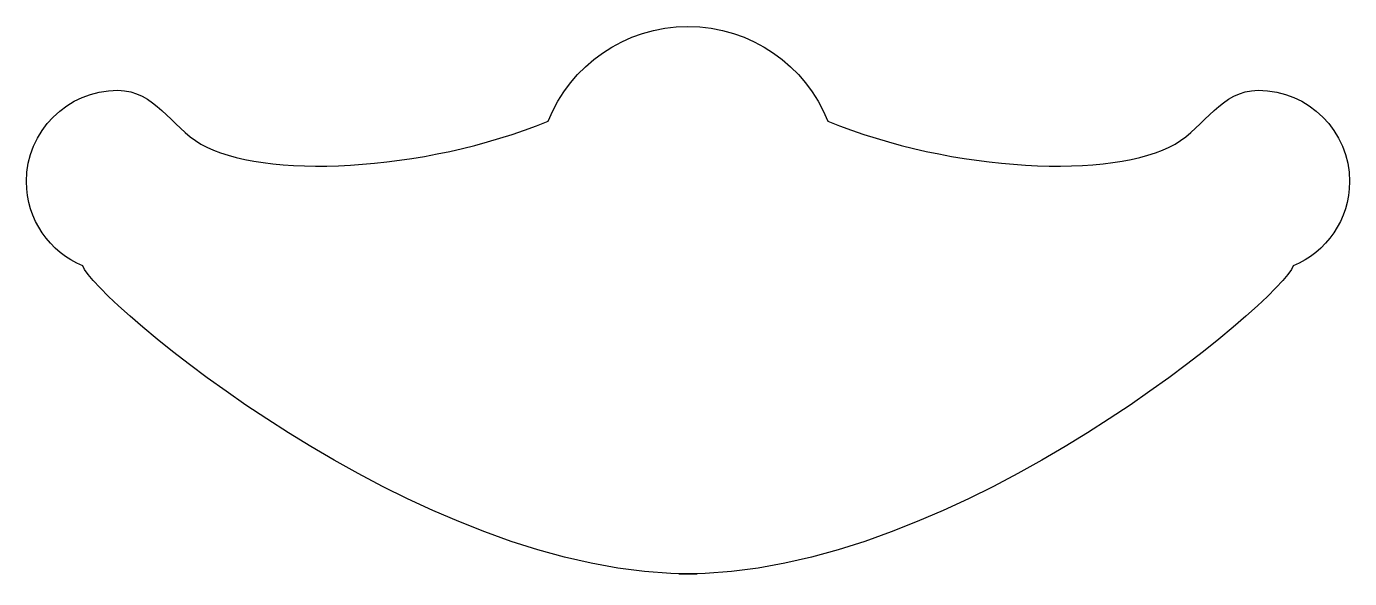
# Model space of a CAD drawing. Header units: centimetres. Extents: x -6.3 to 6.3, y -2.6 to 2.6.
import ezdxf

# ---------------------------------------------------------------- set-up
doc = ezdxf.new("R2010")
doc.units = ezdxf.units.CM
doc.header["$MEASUREMENT"] = 0
doc.layers.add('Camada 1', color=7, linetype='Continuous')

msp = doc.modelspace()

# ---------------------------------------------------------------- linework, layer by layer
at = {"layer": 'Camada 1'}
msp.add_open_spline([(-0.08658, -2.59055), (2.54721, -2.63368), (5.65647, 0.04356), (5.72669, 0.32426), (5.72669, 0.32426), (6.04067, 0.45369), (6.26128, 0.7627), (6.26128, 1.1229), (6.26128, 1.1229), (6.26128, 1.59986), (5.87459, 1.98687), (5.39763, 1.98687), (5.39763, 1.98687), (5.0473, 1.98687), (4.89384, 1.64484), (4.61004, 1.47847), (4.61004, 1.47847), (4.03849, 1.14293), (2.50438, 1.20947), (1.32336, 1.69477), (1.32336, 1.69477), (1.11354, 2.22011), (0.60022, 2.59108), (-0.00001, 2.59108), (-0.00001, 2.59108), (-0.60024, 2.59108), (-1.11354, 2.22011), (-1.32338, 1.69478), (-1.32338, 1.69478), (-2.50437, 1.20948), (-4.03851, 1.14293), (-4.61006, 1.47848), (-4.61006, 1.47848), (-4.89383, 1.64485), (-5.04728, 1.98688), (-5.39762, 1.98688), (-5.39762, 1.98688), (-5.87458, 1.98688), (-6.26127, 1.59987), (-6.26127, 1.1229), (-6.26127, 1.1229), (-6.26127, 0.7627), (-6.04066, 0.45369), (-5.72668, 0.32426), (-5.72668, 0.32426), (-5.65643, 0.04356), (-2.54721, -2.63368), (0.08659, -2.59055), (0.08659, -2.59055), (0.08659, -2.59055), (-0.08658, -2.59055), (-0.08658, -2.59055)], degree=3, knots=[0, 0, 0, 0, 0.07142857, 0.07142857, 0.07142857, 0.07142857, 0.14285714, 0.14285714, 0.14285714, 0.14285714, 0.21428571, 0.21428571, 0.21428571, 0.21428571, 0.28571429, 0.28571429, 0.28571429, 0.28571429, 0.35714286, 0.35714286, 0.35714286, 0.35714286, 0.42857143, 0.42857143, 0.42857143, 0.42857143, 0.5, 0.5, 0.5, 0.5, 0.57142857, 0.57142857, 0.57142857, 0.57142857, 0.64285714, 0.64285714, 0.64285714, 0.64285714, 0.71428571, 0.71428571, 0.71428571, 0.71428571, 0.78571429, 0.78571429, 0.78571429, 0.78571429, 0.85714286, 0.85714286, 0.85714286, 0.85714286, 1, 1, 1, 1], dxfattribs=at)

doc.saveas('drawing.dxf')
